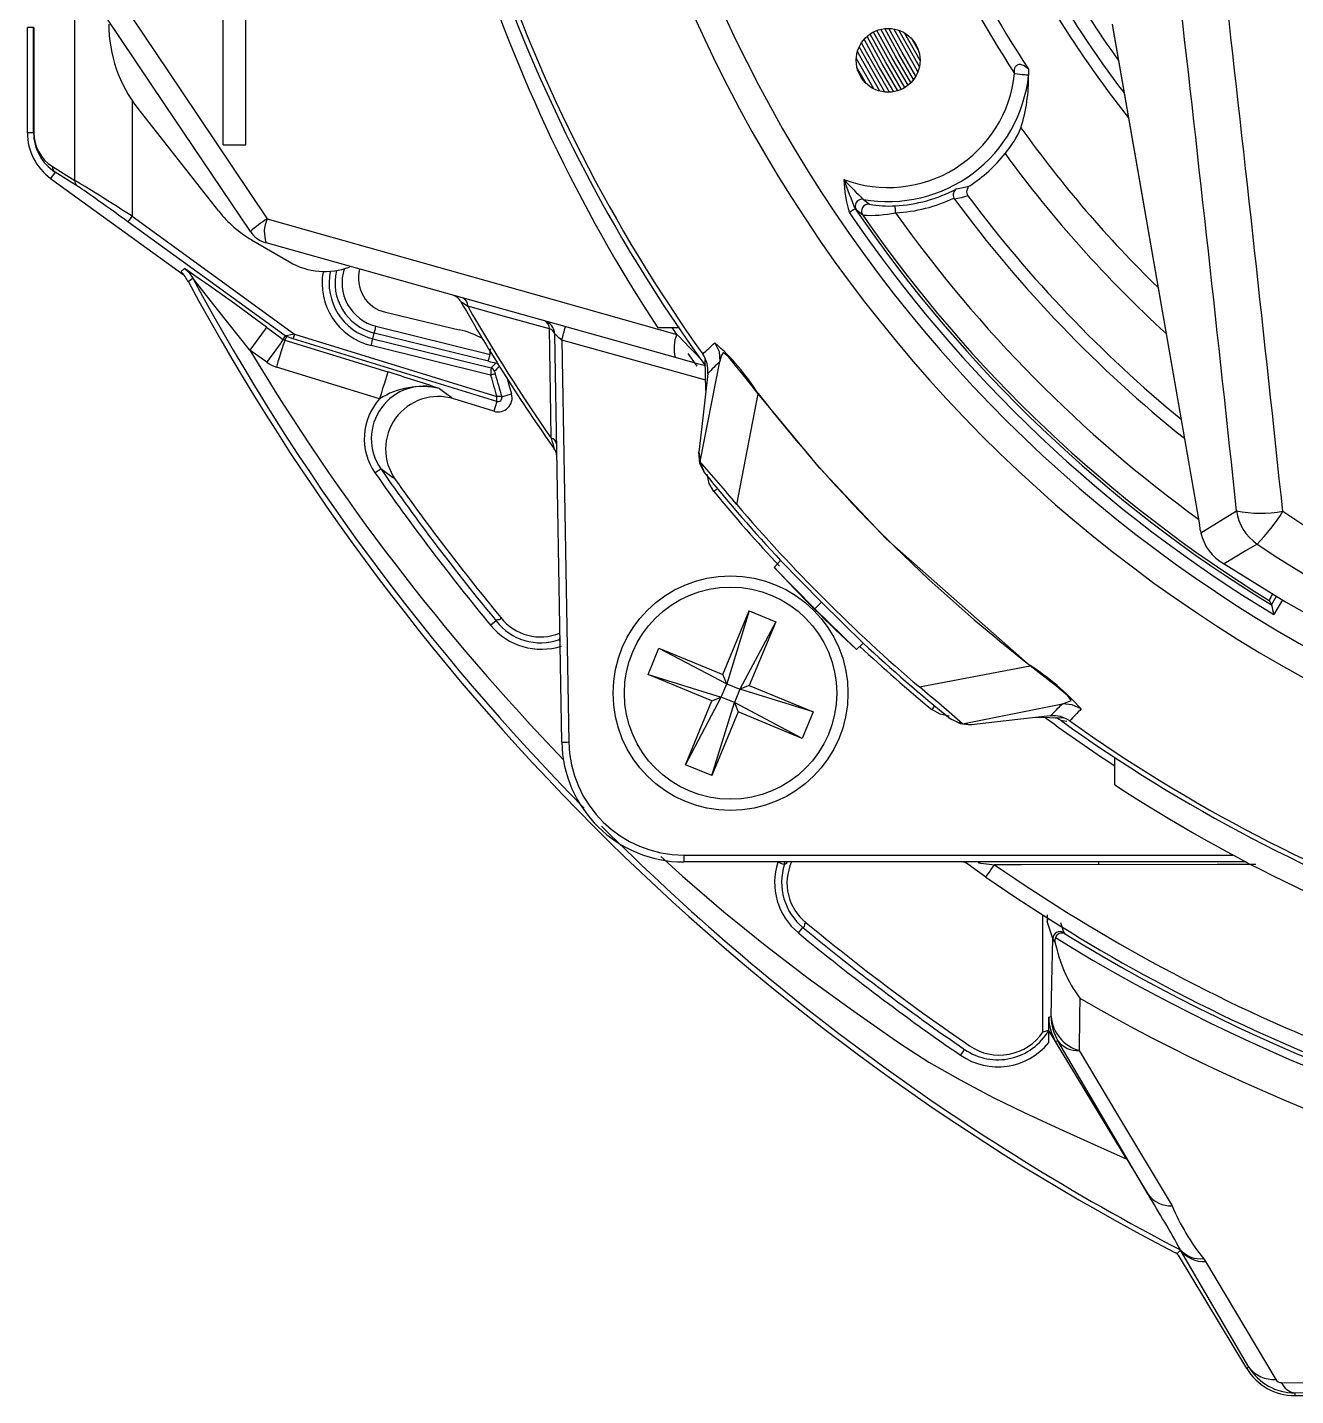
# Model space of a CAD drawing. Extents: x 6 to 134, y 1 to 99.
# Drawn here: x 124.682 to 127.382, y 41.125 to 44.04 of the extents above; entities that cross this region are included whole.
import ezdxf

# ---------------------------------------------------------------- set-up
doc = ezdxf.new("R2010")
doc.units = 0
doc.header["$MEASUREMENT"] = 0
doc.layers.add('OBJECT', color=7, linetype='CONTINUOUS')

msp = doc.modelspace()

# ---------------------------------------------------------------- linework, layer by layer
at = {"layer": 'OBJECT'}
for p, q in [((125.0986, 43.7895), (125.0986, 46.6531)), ((125.1466, 43.7895), (125.1466, 46.6531)), ((124.7824, 43.7138), (124.7824, 44.1588)), ((124.695, 44.0397), (124.6817, 44.0397)), ((124.6817, 43.8152), (124.6817, 44.0397)), ((124.6953, 44.0397), (124.695, 44.0397)), ((124.695, 43.8152), (124.695, 44.0397)), ((124.6953, 44.0397), (124.6953, 43.8152)), ((126.991, 44.0462), (127.1772, 42.9805)), ((126.991, 44.0457), (127.1772, 42.9799)), ((126.5822, 43.9694), (126.5492, 44.0279)), ((126.5785, 43.9917), (126.5664, 44.0132)), ((126.4835, 43.9089), (126.4464, 43.9744)), ((126.4672, 43.9204), (126.4479, 43.9545)), ((126.813, 43.9509), (126.8133, 43.938)), ((126.7835, 43.9411), (126.7836, 43.9415)), ((126.7835, 43.9411), (126.8133, 43.938)), ((126.8133, 43.938), (126.8133, 43.938)), ((124.9046, 43.884), (124.9046, 43.6376)), ((125.089, 43.6484), (124.9173, 43.8666)), ((124.695, 43.8152), (124.6817, 43.8152)), ((124.6953, 43.8152), (124.695, 43.8152)), ((125.0986, 43.7895), (125.1466, 43.7895)), ((124.735, 43.7436), (124.7824, 43.7138)), ((124.7409, 43.7314), (124.7312, 43.7181)), ((124.7312, 43.7181), (125.0153, 43.5117)), ((124.7883, 43.7017), (124.7409, 43.7314)), ((126.4616, 43.6734), (126.4746, 43.6631)), ((126.6558, 43.6737), (126.6543, 43.6761)), ((124.9046, 43.6376), (125.2507, 43.3861)), ((126.4604, 43.6397), (126.4466, 43.6502)), ((125.2303, 43.3824), (124.8958, 43.6255)), ((125.1592, 43.5873), (125.2398, 43.5401)), ((126.0612, 43.3367), (125.1901, 43.5805)), ((125.0093, 43.5197), (125.0163, 43.5258)), ((125.0153, 43.5117), (125.0154, 43.5118)), ((125.0153, 43.5117), (125.0164, 43.5105)), ((125.4441, 43.4328), (125.6011, 43.3958)), ((125.1908, 43.4009), (125.2266, 43.3749)), ((125.4239, 43.4033), (125.6667, 43.3432)), ((126.0686, 43.3995), (126.0238, 43.3995)), ((126.0645, 43.3858), (126.0547, 43.4002)), ((125.2266, 43.3749), (125.2303, 43.3824)), ((125.2332, 43.381), (125.2295, 43.3735)), ((125.2295, 43.3735), (125.4491, 43.3058)), ((125.2478, 43.3766), (125.2332, 43.381)), ((125.6814, 43.2429), (125.2478, 43.3766)), ((125.2507, 43.3861), (125.6809, 43.2535)), ((125.4172, 43.3765), (125.4202, 43.3887)), ((125.4172, 43.3765), (125.6689, 43.3142)), ((125.6631, 43.3286), (125.4202, 43.3887)), ((125.8195, 42.5176), (125.8043, 43.3864)), ((126.1258, 43.288), (125.8193, 43.3737)), ((125.8193, 43.3737), (125.8343, 42.5176)), ((125.1913, 43.3264), (125.1555, 43.3524)), ((125.668, 43.299), (125.4136, 43.3619)), ((126.088, 43.3451), (126.1071, 43.3183)), ((125.4314, 43.2485), (125.2118, 43.3161)), ((125.6689, 43.3142), (125.6792, 43.3247)), ((125.6865, 43.3177), (125.6862, 43.3185)), ((126.1137, 43.1152), (126.1561, 43.3283)), ((126.1261, 43.2664), (126.125, 43.3326)), ((126.1561, 43.3283), (126.1561, 43.3283)), ((125.6749, 43.222), (125.5895, 43.2483)), ((125.6915, 43.2529), (125.7125, 43.2591)), ((126.1919, 43.0237), (126.2372, 43.2593)), ((125.6814, 43.2429), (125.6749, 43.222)), ((126.1111, 43.1346), (126.1137, 43.1152)), ((127.1801, 42.9633), (127.2559, 43.0101)), ((127.1772, 42.9799), (127.1772, 42.9805)), ((127.1794, 42.9677), (127.1801, 42.9633)), ((126.2715, 42.8896), (126.2853, 42.9042)), ((126.3722, 42.8151), (126.2853, 42.9042)), ((126.2715, 42.8896), (126.358, 42.8009)), ((126.358, 42.8009), (126.3722, 42.8151)), ((126.4613, 42.7282), (126.3722, 42.8151)), ((127.3302, 42.8097), (127.3408, 42.8282)), ((127.3536, 42.8203), (127.3355, 42.7889)), ((126.1622, 42.6614), (126.2185, 42.7972)), ((126.2185, 42.7972), (126.1705, 42.6415)), ((126.2185, 42.7972), (126.2749, 42.7739)), ((126.358, 42.8009), (126.4468, 42.7144)), ((127.3302, 42.8097), (127.3302, 42.8097)), ((125.6797, 42.7756), (125.6681, 42.7661)), ((126.2749, 42.7739), (126.1986, 42.6298)), ((126.2749, 42.7739), (126.2186, 42.6381)), ((125.8156, 42.7366), (125.8143, 42.7363)), ((126.4468, 42.7144), (126.4613, 42.7282)), ((126.0031, 42.6614), (126.0264, 42.7178)), ((126.0264, 42.7178), (126.1622, 42.6614)), ((126.0264, 42.7178), (126.1705, 42.6415)), ((126.5808, 42.6348), (126.8164, 42.6801)), ((126.0031, 42.6614), (126.1588, 42.6133)), ((126.1388, 42.6051), (126.0031, 42.6614)), ((126.1588, 42.6133), (126.1705, 42.6415)), ((126.1705, 42.6415), (126.1622, 42.6614)), ((126.1705, 42.6415), (126.1986, 42.6298)), ((126.2186, 42.6381), (126.1986, 42.6298)), ((126.2186, 42.6381), (126.3543, 42.5818)), ((126.0825, 42.4693), (126.1588, 42.6133)), ((126.1388, 42.6051), (126.1588, 42.6133)), ((126.1869, 42.6017), (126.1588, 42.6133)), ((126.1986, 42.6298), (126.1869, 42.6017)), ((126.3543, 42.5818), (126.1986, 42.6298)), ((126.0825, 42.4693), (126.1388, 42.6051)), ((126.1389, 42.4459), (126.1869, 42.6017)), ((126.1952, 42.5817), (126.1389, 42.4459)), ((126.1869, 42.6017), (126.1952, 42.5817)), ((126.331, 42.5254), (126.1869, 42.6017)), ((126.331, 42.5254), (126.1952, 42.5817)), ((126.3543, 42.5818), (126.331, 42.5254)), ((126.6723, 42.5566), (126.8854, 42.599)), ((126.8854, 42.599), (126.8854, 42.599)), ((126.6723, 42.5566), (126.6917, 42.554)), ((126.8871, 42.5686), (126.8286, 42.5696)), ((126.1389, 42.4459), (126.0825, 42.4693)), ((126.9966, 42.4267), (126.9966, 42.4847)), ((126.0792, 42.2769), (127.2484, 42.2769)), ((127.2763, 42.2621), (126.0794, 42.2621)), ((126.2793, 42.2616), (126.2761, 42.2621)), ((126.2793, 42.2616), (126.2793, 42.2621)), ((126.2987, 42.2621), (126.298, 42.2591)), ((126.9636, 42.2566), (126.9618, 42.2621)), ((126.8437, 41.8999), (126.8437, 42.1492)), ((126.8651, 42.0988), (126.8529, 42.1353)), ((126.888, 42.1116), (126.8897, 42.1097)), ((126.8693, 42.0921), (126.8651, 42.0988)), ((126.8562, 41.9313), (126.8613, 41.9327)), ((126.8562, 41.8773), (126.8562, 41.9313)), ((126.856, 41.9033), (126.8437, 41.8999)), ((126.8758, 41.8809), (126.8707, 41.8795)), ((127.0224, 41.6289), (126.8707, 41.8795)), ((127.0678, 41.5535), (126.8758, 41.8809)), ((127.1315, 41.4244), (127.2775, 41.1833)), ((127.1369, 41.4357), (127.1368, 41.4356)), ((127.2824, 41.1862), (127.1368, 41.4356)), ((127.1857, 41.4174), (127.1898, 41.4111)), ((127.1898, 41.4111), (127.3395, 41.1601)), ((127.2824, 41.1862), (127.2775, 41.1833)), ((127.6, 41.1329), (127.3802, 41.131)), ((127.3802, 41.131), (127.3802, 41.1254)), ((127.3802, 41.1254), (127.6, 41.1254))]:
    msp.add_line(p, q, dxfattribs=at)
at = {"layer": 'OBJECT', "flags": 128}
for points in [[(124.8219, 44.1841), (125.0097, 43.9039), (125.1921, 43.6319)], [(125.1564, 43.6048), (124.9745, 43.8757), (124.7871, 44.1548)], [(126.5629, 43.922), (126.53, 43.9785), (126.4985, 44.0357)], [(126.5685, 43.9286), (126.5371, 43.9825), (126.5071, 44.0371)], [(126.5734, 43.9359), (126.544, 43.9864), (126.5159, 44.0375)], [(126.5778, 43.9453), (126.5703, 43.958), (126.5262, 44.0365)], [(126.5173, 43.9016), (126.4684, 43.9871), (126.4576, 44.0071)], [(126.5263, 43.9026), (126.494, 43.9581), (126.4631, 44.0143)], [(126.5349, 43.9047), (126.5014, 43.9623), (126.4693, 44.0206)], [(126.5424, 43.9076), (126.5083, 43.9662), (126.4757, 44.0255)], [(126.5498, 43.9115), (126.5155, 43.9703), (126.4828, 44.0298)], [(126.5566, 43.9163), (126.5228, 43.9744), (126.4905, 44.0332)], [(126.5809, 43.956), (126.5773, 43.9621), (126.537, 44.0336)], [(126.4964, 43.9039), (126.4537, 43.979), (126.4488, 43.988)], [(126.5075, 43.9018), (126.4611, 43.9831), (126.4527, 43.9985)], [(126.7836, 43.9415), (126.7831, 43.9493), (126.784, 43.9536), (126.7852, 43.9561), (126.7876, 43.9588), (126.7893, 43.96), (126.7935, 43.9611), (126.7955, 43.9611), (126.8037, 43.9586), (126.8129, 43.9511), (126.813, 43.9509)], [(126.7836, 43.9415), (126.7893, 43.9408), (126.7948, 43.9402), (126.7998, 43.9396), (126.8043, 43.9391), (126.808, 43.9386), (126.8108, 43.9383), (126.8126, 43.9381), (126.8133, 43.938)], [(126.6595, 43.6955), (126.6738, 43.6987), (126.688, 43.7025)], [(126.5301, 43.6448), (126.5299, 43.6477), (126.5298, 43.6504), (126.5297, 43.653), (126.5295, 43.6553), (126.5295, 43.6571), (126.5294, 43.6585), (126.5293, 43.6594), (126.5293, 43.6598)], [(126.6841, 43.681), (126.6694, 43.6769), (126.6558, 43.6737)], [(124.9046, 43.6376), (124.9029, 43.6353), (124.9013, 43.633), (124.8997, 43.6309), (124.8984, 43.6291), (124.8973, 43.6276), (124.8965, 43.6265), (124.896, 43.6257), (124.8958, 43.6255)], [(125.1921, 43.6319), (125.3053, 43.5999), (125.7588, 43.472), (126.0645, 43.3858)], [(126.4441, 43.6534), (126.4438, 43.6532), (126.443, 43.6527), (126.4419, 43.652), (126.4403, 43.6509), (126.4385, 43.6496), (126.4364, 43.6482), (126.434, 43.6466), (126.4317, 43.645)], [(126.4466, 43.6502), (126.4448, 43.6525), (126.4441, 43.6534)], [(125.0163, 43.5258), (125.0262, 43.5168), (125.0338, 43.5058)], [(125.0338, 43.5058), (125.0322, 43.5043), (125.0257, 43.4987), (125.0245, 43.4977)], [(125.1556, 43.3524), (125.1556, 43.3524), (125.0866, 43.4386), (125.0552, 43.4786), (125.0448, 43.4919), (125.0367, 43.5022), (125.0352, 43.5041), (125.0341, 43.5054), (125.0339, 43.5056), (125.0338, 43.5058), (125.0338, 43.5058)], [(125.6049, 43.4554), (125.6056, 43.4549), (125.6068, 43.4541), (125.612, 43.4506), (125.6192, 43.4457)], [(125.7933, 43.3976), (125.7023, 43.4227), (125.6192, 43.4457)], [(125.1908, 43.4009), (125.188, 43.397), (125.1803, 43.3864), (125.1689, 43.3708), (125.1556, 43.3524)], [(125.4202, 43.3887), (125.4203, 43.3891), (125.4205, 43.3899), (125.4209, 43.3913), (125.4213, 43.3931), (125.4219, 43.3953), (125.4225, 43.3978), (125.4232, 43.4005), (125.4239, 43.4033)], [(125.7967, 43.165), (125.7959, 43.2161), (125.7933, 43.3976)], [(125.2266, 43.3749), (125.2258, 43.3739), (125.2237, 43.371), (125.2204, 43.3665), (125.216, 43.3604), (125.2107, 43.3531), (125.2047, 43.3448), (125.1981, 43.3358), (125.1913, 43.3264)], [(125.2295, 43.3735), (125.2291, 43.3722), (125.2281, 43.3688), (125.2264, 43.3635), (125.2242, 43.3563), (125.2216, 43.3477), (125.2185, 43.3378), (125.2152, 43.3272), (125.2118, 43.3161)], [(125.2478, 43.3766), (125.2479, 43.3768), (125.248, 43.3773), (125.2483, 43.3782), (125.2487, 43.3794), (125.2491, 43.3809), (125.2496, 43.3825), (125.2502, 43.3843), (125.2507, 43.3861)], [(125.4136, 43.3619), (125.4143, 43.3647), (125.415, 43.3674), (125.4156, 43.3699), (125.4161, 43.3721), (125.4166, 43.3739), (125.4169, 43.3753), (125.4171, 43.3762), (125.4172, 43.3765)], [(126.1452, 43.368), (126.1542, 43.3491), (126.1561, 43.3283)], [(125.6631, 43.3286), (125.6631, 43.329), (125.6634, 43.3298), (125.6637, 43.3312), (125.6641, 43.333), (125.6647, 43.3352), (125.6653, 43.3377), (125.666, 43.3404), (125.6667, 43.3432)], [(125.6667, 43.3432), (125.6668, 43.3505), (125.6681, 43.3555)], [(126.1252, 43.3188), (126.1087, 43.3234), (126.0612, 43.3367)], [(126.2372, 43.2593), (126.2372, 43.2593), (126.2119, 43.2917), (126.1896, 43.3198), (126.1749, 43.3372), (126.173, 43.3393), (126.1635, 43.3467), (126.1628, 43.3466), (126.1585, 43.3401), (126.1561, 43.3283), (126.1561, 43.3283)], [(125.4491, 43.3058), (125.4487, 43.3045), (125.4476, 43.3011), (125.446, 43.2958), (125.4438, 43.2887), (125.4411, 43.28), (125.4381, 43.2702), (125.4348, 43.2595), (125.4314, 43.2485)], [(125.6776, 43.3016), (125.6774, 43.3016), (125.6768, 43.3014), (125.6759, 43.3012), (125.6747, 43.3008), (125.6733, 43.3004), (125.6716, 43.3), (125.6698, 43.2995), (125.668, 43.299)], [(125.7032, 43.2915), (125.7069, 43.2784), (125.7125, 43.2591)], [(126.1302, 43.3023), (126.1195, 43.2084), (126.1111, 43.1346)], [(125.5589, 43.2706), (125.5732, 43.2602), (125.5856, 43.2512)], [(125.6814, 43.2429), (125.6813, 43.2438), (125.6813, 43.2447), (125.6812, 43.2461), (125.6811, 43.2489), (125.681, 43.251), (125.6809, 43.2535)], [(126.8164, 42.6801), (126.8164, 42.6801), (126.51, 42.9504), (126.3688, 43.1006), (126.2372, 43.2593), (126.2372, 43.2593)], [(126.124, 43.0901), (126.1131, 43.111), (126.1111, 43.1346)], [(125.4216, 43.0911), (125.424, 43.0928), (125.4263, 43.0944), (125.4284, 43.0959), (125.4303, 43.0971), (125.4318, 43.0982), (125.433, 43.099), (125.4337, 43.0995), (125.434, 43.0997)], [(125.461, 43.0797), (125.4484, 43.089), (125.434, 43.0997)], [(126.143, 43.051), (126.133, 43.0685), (126.1293, 43.0883)], [(126.143, 43.051), (126.1432, 43.0512), (126.1439, 43.0518), (126.1449, 43.0526), (126.1463, 43.0538), (126.1481, 43.0552), (126.15, 43.0568), (126.1507, 43.0574)], [(127.2999, 42.9392), (127.2768, 42.9253), (127.2295, 42.8971)], [(127.2295, 42.8971), (127.3599, 42.8164), (127.4956, 42.7405)], [(125.6797, 42.7756), (125.6809, 42.778), (125.6833, 42.7786), (125.687, 42.7788), (125.6891, 42.7797), (125.6898, 42.7827)], [(125.8143, 42.7363), (125.8154, 42.7388), (125.8156, 42.7392)], [(125.8157, 42.7319), (125.8157, 42.732), (125.8151, 42.7337), (125.8147, 42.7351), (125.8144, 42.7359), (125.8143, 42.7363)], [(126.8854, 42.599), (126.8854, 42.599), (126.8861, 42.5992), (126.9037, 42.6057), (126.8992, 42.6132), (126.8965, 42.6157), (126.8808, 42.6293), (126.8766, 42.6327), (126.8486, 42.6549), (126.8164, 42.6801), (126.8164, 42.6801)], [(126.6073, 42.5866), (126.6075, 42.5868), (126.608, 42.5875), (126.6089, 42.5885), (126.6101, 42.5899), (126.6115, 42.5916), (126.6131, 42.5936), (126.6137, 42.5943)], [(126.6445, 42.5728), (126.6248, 42.5766), (126.6073, 42.5866)], [(126.9251, 42.5881), (126.9062, 42.5971), (126.8854, 42.599)], [(126.6917, 42.554), (126.6682, 42.556), (126.6472, 42.5669)], [(126.8594, 42.5731), (126.7655, 42.5624), (126.6917, 42.554)], [(126.8944, 42.5611), (126.8856, 42.5627), (126.8828, 42.5633), (126.8826, 42.5633)], [(126.0302, 42.2737), (126.0763, 42.2316), (126.1645, 42.1561), (126.2526, 42.085), (126.3441, 42.0149), (126.441, 41.9441), (126.5384, 41.8761), (126.601, 41.8359), (126.6673, 41.7977), (126.7375, 41.7607), (126.804, 41.7282), (126.879, 41.6934), (126.953, 41.6601), (127.0224, 41.6289)], [(126.2793, 42.2616), (126.282, 42.2608), (126.2847, 42.2599), (126.2871, 42.2591), (126.2892, 42.2584), (126.291, 42.2579), (126.2924, 42.2574), (126.2932, 42.2571), (126.2936, 42.257)], [(126.2936, 42.257), (126.2942, 42.2602), (126.2943, 42.2621)], [(126.298, 42.2591), (126.2961, 42.2581), (126.2936, 42.257)], [(126.298, 42.2591), (126.2982, 42.2596), (126.2993, 42.2621)], [(126.7225, 42.2299), (126.6917, 42.2515), (126.6808, 42.2593)], [(126.7174, 42.2621), (126.7104, 42.262), (126.7072, 42.2617), (126.706, 42.2614), (126.7059, 42.2613), (126.7059, 42.2612), (126.7061, 42.261), (126.7063, 42.2609), (126.7066, 42.2608), (126.7074, 42.2605), (126.7108, 42.2598), (126.7236, 42.2581), (126.7408, 42.2562)], [(126.7225, 42.2299), (126.7228, 42.2303), (126.7237, 42.2316), (126.7252, 42.2337), (126.7273, 42.2367), (126.7299, 42.2405), (126.733, 42.245), (126.7367, 42.2503), (126.7408, 42.2562)], [(127.2969, 42.257), (127.2147, 42.2569), (126.7985, 42.2563), (126.7408, 42.2562)], [(126.8546, 42.1423), (126.8534, 42.1392), (126.8529, 42.1353)], [(126.3233, 42.1108), (126.327, 42.1152), (126.33, 42.1189), (126.3321, 42.1215), (126.3329, 42.1224)], [(126.34, 42.1325), (126.3373, 42.1321), (126.3362, 42.1306), (126.3359, 42.1279), (126.3357, 42.125), (126.335, 42.1232), (126.3329, 42.1224)], [(126.8809, 42.1329), (126.8867, 42.1153), (126.888, 42.1116)], [(126.8613, 41.9327), (126.863, 42.0056), (126.8651, 42.0988)], [(126.8706, 42.1011), (126.8692, 42.0964), (126.8693, 42.0921)], [(126.9223, 41.9721), (126.9217, 41.9337), (126.9207, 41.8604)], [(127.0224, 41.6289), (127.0111, 41.6476), (126.9337, 41.7755), (126.8562, 41.9034)], [(126.6686, 41.8504), (126.6718, 41.8551), (126.6746, 41.8591), (126.6764, 41.8618), (126.6771, 41.8628)], [(126.9207, 41.8604), (127.0027, 41.7237), (127.1187, 41.5299)], [(127.0224, 41.6289), (127.045, 41.5915), (127.0678, 41.5535)], [(127.1368, 41.4356), (127.1295, 41.4278), (127.1293, 41.4276)], [(127.352, 41.153), (127.5323, 41.1535), (127.5756, 41.1536)]]:
    msp.add_lwpolyline(points, dxfattribs=at)
at = {"layer": 'OBJECT'}
for centre, radius in [((126.5142, 43.9695), 0.068), ((126.1787, 42.6216), 0.25), ((126.1787, 42.6216), 0.226)]:
    msp.add_circle(centre, radius, dxfattribs=at)
for centre, radius, start, end in [((128.8466, 45.2895), 3.0068, 199.7991, 266.1975), ((128.8466, 45.2895), 2.9472, 200.4368, 266.0663), ((128.8466, 45.2895), 2.4644, 204.9172, 213.1608), ((128.8466, 45.2895), 2.4346, 205.174, 213.3532), ((128.8466, 45.2495), 3.375, 197.563, 213.2401), ((128.8466, 45.2895), 3.36, 198.4105, 215.9102), ((128.8466, 45.2895), 3.35, 198.5143, 215.5044), ((128.8466, 45.2895), 2.3227, 209.1742, 218.37), ((128.8466, 45.2895), 2.2979, 209.5202, 217.2068), ((128.8466, 45.2895), 2.2663, 209.9739, 215.6145), ((125.146, 44.0465), 0.291, 180, 218.2073), ((126.5142, 43.9695), 0.2708, 249.6584, 353.9888), ((126.5142, 43.9695), 0.3008, 259.9202, 353.9888), ((126.4472, 43.934), 0.3662, 342.8192, 0.6324), ((124.8017, 43.8152), 0.12, 180, 234), ((124.7944, 43.8152), 0.0994, 180.0109, 237.4066), ((126.5948, 43.9121), 0.2199, 320.0204, 336.893), ((128.8466, 45.2895), 2.5186, 215.5324, 225.7382), ((124.7495, 43.7431), 0.0145, 178.0055, 233.4319), ((126.5142, 43.9695), 0.3186, 303.0564, 321.4145), ((128.8466, 45.2895), 2.5781, 216.091, 227.5326), ((126.6831, 43.7224), 0.2631, 181.4682, 197.1028), ((127.1788, 43.972), 0.8008, 198.6743, 203.4432), ((126.965, 44.2094), 0.7354, 222.1818, 226.7958), ((124.7969, 43.7133), 0.0145, 178.0056, 233.4318), ((126.5142, 43.9695), 0.3101, 272.7893, 297.9305), ((126.6673, 43.6831), 0.0147, 122.0002, 208.0693), ((126.6962, 43.6899), 0.015, 122.916, 216.5713), ((126.459, 43.6586), 0.015, 80.0244, 214.2253), ((126.4727, 43.6482), 0.015, 82.7287, 214.5595), ((126.5144, 43.8645), 0.2053, 258.8355, 274.176), ((126.5142, 43.9695), 0.3251, 272.7893, 295.5214), ((128.8466, 45.2895), 2.7223, 216.4098, 231.3094), ((128.8466, 45.2895), 2.6951, 216.6431, 230.6511), ((125.2855, 43.803), 0.25, 218.2073, 239.6637), ((125.3119, 43.4368), 0.2289, 121.5521, 132.7724), ((125.2546, 43.6037), 0.0685, 155.7088, 199.773), ((128.8466, 45.2895), 2.9217, 214.2537, 238.8549), ((128.8466, 45.2895), 2.9067, 214.2537, 238.5533), ((126.4757, 43.9104), 0.2711, 266.7681, 281.5754), ((128.8466, 45.2895), 2.901, 214.6589, 238.3816), ((128.8466, 45.2895), 2.841, 215.3738, 233.958), ((125.2063, 43.6383), 0.06, 213.8843, 254.3667), ((125.315, 43.6685), 0.1488, 239.6637, 290.6308), ((124.9162, 43.4392), 0.1231, 28.3631, 40.8609), ((122.5144, 39.8452), 4.4504, 53.0302, 55.7938), ((125.4467, 43.4956), 0.1377, 169.9063, 256.0971), ((125.4467, 43.4956), 0.1227, 168.4697, 256.0971), ((125.4467, 43.4956), 0.1101, 166.2509, 256.0971), ((125.4467, 43.4956), 0.0951, 161.6202, 256.0971), ((125.4613, 43.5058), 0.075, 165.2071, 256.74), ((129.4367, 45.8794), 5.014, 208.3607, 242.5581), ((129.384, 45.8446), 4.9391, 208.264, 224.5937), ((125.5787, 43.4406), 0.03, 29.5007, 74.3667), ((128.8466, 45.2895), 3.7247, 209.5007, 215.2093), ((125.6004, 43.4463), 0.0188, 358.2468, 66.3595), ((128.8466, 45.2895), 3.717, 209.7384, 214.8604), ((125.5553, 43.2011), 0.2, 61.5786, 76.74), ((125.7743, 43.3859), 0.03, 1, 74.3667), ((125.775, 43.3981), 0.0183, 358.5744, 66.1515), ((125.7901, 43.3834), 0.0145, 11.7205, 77.3816), ((124.9915, 43.6129), 0.8617, 343.8826, 345.8473), ((125.2362, 43.3905), 0.01, 234.0084, 252.8615), ((126.1325, 43.3565), 0.0741, 156.7207, 195.4524), ((130.4012, 47.5536), 6.0148, 223.86235, 224.52281), ((125.4469, 44.0891), 1.0038, 312.0693, 314.08), ((125.8152, 42.9923), 0.5, 32.335, 48.7093), ((129.2788, 45.8163), 4.8033, 210.8607, 223.9957), ((126.0706, 43.3091), 0.06, 353.4816, 35.5044), ((126.0657, 44.9539), 1.6744, 256.087, 256.6557), ((126.0898, 43.2799), 0.4223, 175.338, 177.4062), ((125.6665, 43.3045), 0.01, 15.464, 76.0876), ((133.9806, 35.2076), 11.6002, 135.64278, 135.71547), ((125.7549, 43.3247), 0.0806, 192.6167, 196.6506), ((125.6768, 43.315), 0.00999, 43.2466, 76.101), ((129.0715, 40.4046), 4.1289, 134.9186, 135.4282), ((123.8033, 37.9808), 5.5735, 71.6392, 72.8251), ((129.2519, 44.2957), 3.7199, 195.5415, 196.2692), ((129.2519, 44.2957), 3.7099, 195.5415, 196.3238), ((125.5259, 43.1636), 0.127, 138.0903, 214.8141), ((125.5258, 43.1636), 0.1119, 72.8124, 214.8367), ((125.5217, 43.1066), 0.1681, 77.2075, 122.479), ((125.5564, 43.1414), 0.112, 72.8272, 215.2528), ((125.6837, 43.2507), 0.03, 252.871, 16.3238), ((125.6734, 43.0248), 0.2289, 85.4677, 88.1229), ((125.6837, 43.2507), 0.00809, 252.9014, 16.2943), ((126.0527, 43.4955), 0.2997, 307.9859, 308.1226), ((128.8469, 45.2897), 3.3058, 217.8845, 232.1155), ((125.7931, 43.1498), 0.0155, 10.777, 76.7454), ((138.6099, 46.8883), 13.3432, 196.20306, 196.30583), ((125.7789, 43.1247), 0.03, 18.0482, 35.2138), ((125.7789, 43.1247), 0.03, 1.0018, 18.0595), ((122.6961, 40.1119), 4.5496, 39.7924, 41.3082), ((126.283, 43.1703), 0.1781, 198.0458, 206.7895), ((129.4367, 45.8794), 4.8883, 214.7782, 219.5614), ((129.4367, 45.8794), 4.8733, 214.7782, 219.5615), ((129.4367, 45.8794), 4.861, 215.2092, 219.5727), ((128.8466, 45.2895), 3.5, 218.9328, 222.9616), ((128.8466, 45.2895), 3.51, 219.6233, 223.0804), ((128.8466, 45.2895), 3.4902, 220.4808, 229.5192), ((127.3078, 43.2592), 0.2545, 258.2403, 280.5612), ((127.3559, 43.0231), 0.1008, 187.4099, 236.2556), ((127.021, 43.2134), 0.3911, 315.492, 328.4974), ((128.8461, 45.2144), 2.6625, 235.9271, 304.0729), ((127.2764, 42.9836), 0.0984, 191.8684, 241.5153), ((128.8461, 45.2423), 2.774, 236.1246, 303.8754), ((128.8466, 45.2895), 3.52, 222.9828, 227.0172), ((127.3838, 42.7992), 0.0614, 146.3373, 161.099), ((125.7741, 42.8477), 0.1064, 217.6179, 292.859), ((134.708, 44.6864), 7.6128, 194.27193, 194.43337), ((125.776, 42.8551), 0.1399, 219.556, 287.8722), ((125.7736, 42.8469), 0.1179, 217.2083, 290.2167), ((128.8466, 45.2895), 3.5, 227.0384, 231.0672), ((128.8466, 45.2895), 3.51, 227.0278, 230.3588), ((127.0577, 42.492), 0.3059, 141.9375, 142.0714), ((126.512, 42.2144), 0.557, 42.1334, 56.8224), ((123.7829, 39.2721), 4.3745, 48.6615, 50.238), ((123.8854, 45.5913), 4.2372, 314.5781, 315.0746), ((127.606, 41.9274), 0.9488, 135.8617, 137.9892), ((126.7281, 42.7276), 0.1799, 243.2548, 251.9102), ((128.8468, 45.2897), 3.375, 233.7124, 236.7562), ((126.8662, 42.5135), 0.06, 54.4956, 96.5184), ((126.865, 42.539), 0.03, 54.2297, 89), ((128.8466, 45.2895), 3.36, 234.2297, 266.6525), ((128.8466, 45.2895), 3.35, 234.4956, 266.4858), ((125.8253, 42.822), 0.3045, 268.9029, 271.6905), ((126.0794, 42.5221), 0.26, 181, 270), ((126.0792, 42.5219), 0.245, 181, 270), ((128.8466, 45.2495), 3.375, 236.7599, 266.7741), ((129.4423, 45.8759), 5.0031, 224.9947, 242.5615), ((126.3776, 42.2732), 0.2984, 179.2942, 182.1397), ((126.4124, 42.2187), 0.1399, 162.1286, 230.4432), ((126.4057, 42.2169), 0.1069, 154.9898, 232.1039), ((126.672, 42.2471), 0.015, 54.4445, 90), ((126.4127, 42.2188), 0.1252, 162.2125, 230.3625), ((128.8466, 45.2895), 3.7247, 235.2304, 261.1529), ((128.8466, 45.2895), 3.6926, 235.2304, 261.2067), ((127.101, 42.1494), 0.2485, 179.9197, 183.2563), ((129.4367, 45.8794), 4.8733, 230.4385, 235.5095), ((129.4367, 45.8794), 4.861, 230.4273, 235.5617), ((126.8801, 42.0988), 0.015, 58.4411, 179.8962), ((129.4367, 45.8794), 4.8883, 230.4386, 235.5094), ((127.1693, 42.1527), 0.306, 191.4116, 216.1702), ((126.8844, 42.096), 0.0147, 68.817, 159.6949), ((128.8467, 45.2894), 3.7511, 238.2098, 261.1078), ((128.8467, 45.2894), 3.7337, 238.3891, 261.1363), ((128.8467, 45.2894), 3.8351, 239.8814, 260.9735), ((126.9433, 41.9395), 0.0823, 184.7474, 254.0643), ((126.9614, 41.9327), 0.1, 180.0056, 211.1845), ((126.7478, 41.9657), 0.1249, 235.5121, 330.0244), ((126.751, 41.9627), 0.112, 235.5621, 325.8538), ((126.2743, 41.8845), 0.582, 359.2918, 1.8486), ((126.9174, 41.9126), 0.0523, 217.2925, 273.6542), ((126.7478, 41.9657), 0.1399, 235.5115, 320.8234), ((127.1149, 41.5885), 0.0586, 216.6135, 273.7496), ((124.5034, 39.9717), 3.013, 29.0699, 31.6669), ((127.5511, 41.7109), 0.4687, 202.7143, 218.7805), ((127.1126, 41.4038), 0.029, 54.8947, 62.5213), ((127.1068, 41.4095), 0.0289, 31.2157, 38.8971), ((127.1856, 41.4716), 0.0606, 216.4512, 273.9735), ((127.1783, 41.4719), 0.0551, 221.1654, 277.73), ((127.3802, 41.2454), 0.12, 211.19, 270), ((127.3342, 41.2242), 0.0643, 216.2032, 274.6751), ((127.38, 41.2451), 0.114, 211.0706, 270.0646), ((127.352, 41.1676), 0.0145, 210.9201, 270.1947), ((127.3863, 41.1679), 0.0374, 203.4206, 260.5709)]:
    msp.add_arc(centre, radius, start, end, dxfattribs=at)
for centre, major_axis, ratio, start_param, end_param in [((124.9572, 45.29), (-2.1532, 17.375), 0.121162, 4.565731, 4.630179), ((124.8587, 45.2779), (-2.1536, 17.275), 0.121842, 4.565556, 4.630005), ((124.7802, 43.8152), (0.0849, 0), 0.996752, 3.141593, 4.150885), ((124.9046, 43.6352), (0.125, -0.0799), 0.013476, 1.579415, 2.936757), ((124.8958, 43.6231), (0.11, -0.0799), 0.01412, 1.581058, 2.9384), ((125.2325, 43.383), (0.00448, 0.00896), 0.997969, 2.976937, 3.306248), ((125.251, 43.386), (0.0207, 0.0035), 0.00922, 1.579789, 3.133132), ((125.8195, 43.3732), (0.0152, -0.0132), 0.013445, 1.595404, 3.153646), ((125.2325, 43.383), (-0.0313, -0.0626), 0.999843, 6.11853, 6.447841), ((127.1432, 42.7832), (-0.0636, 0.5099), 0.121842, 5.067389, 5.094438), ((131.9172, 43.5167), (4.6065, -2.6595), 0.745432, 3.961915, 3.96411), ((126.9563, 41.9313), (-0.0963, -0.0269), 0.999836, 6.011044, 6.555327)]:
    msp.add_ellipse(centre, major_axis=major_axis, ratio=ratio, start_param=start_param, end_param=end_param, dxfattribs=at)

doc.saveas('drawing.dxf')
